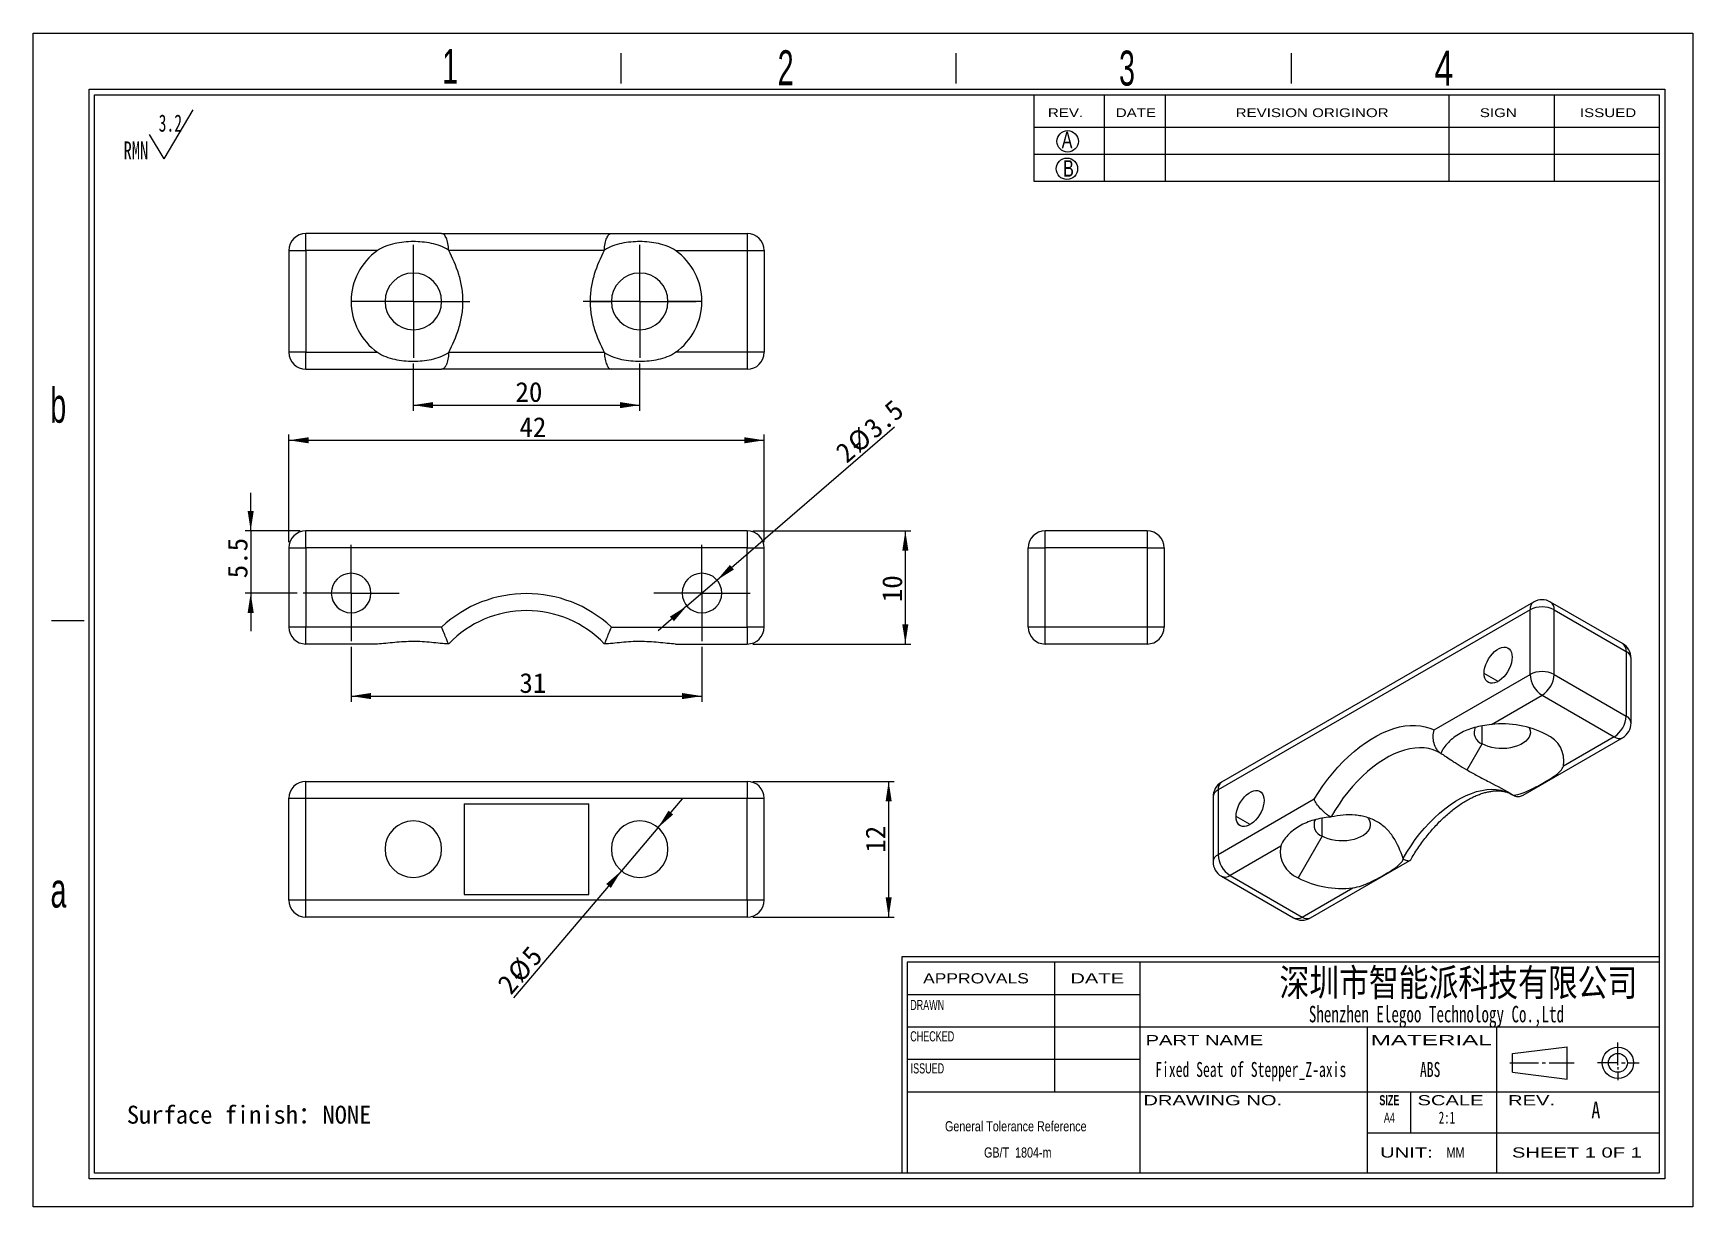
# Model space of a CAD drawing. Header units: millimetres. Extents: x 2 to 295, y 1 to 209.
import ezdxf

# ---------------------------------------------------------------- set-up
doc = ezdxf.new("R2010")
doc.units = ezdxf.units.MM
doc.linetypes.add('CENTER', pattern=[10.16, 6.35, -1.27, 1.27, -1.27])
doc.layers.add('DIM', color=5, linetype='Continuous')
doc.layers.add('SLD-0', color=179, linetype='Continuous')
doc.layers.add('中心线', color=1, linetype='CENTER', lineweight=15)
doc.styles.add('SLDTEXTSTYLE0', font='SIMSUN.TTC', dxfattribs={"width": 0.67})
doc.styles.add('SLDTEXTSTYLE1', font='SIMSUN.TTC', dxfattribs={"width": 0.67})
doc.styles.add('SLDTEXTSTYLE10', font='ARIAL.TTF', dxfattribs={"width": 1.7064})
doc.styles.add('SLDTEXTSTYLE11', font='SIMSUN.TTC', dxfattribs={"width": 0.8, "bigfont": 'bigfont'})
doc.styles.add('SLDTEXTSTYLE12', font='SIMSUN.TTC', dxfattribs={"width": 0.8})
doc.styles.add('SLDTEXTSTYLE13', font='SIMKAI.TTF', dxfattribs={"width": 0.67})
doc.styles.add('SLDTEXTSTYLE14', font='SIMSUN.TTC')
doc.styles.add('SLDTEXTSTYLE2', font='SIMSUN.TTC', dxfattribs={"bigfont": 'bigfont'})
doc.styles.add('SLDTEXTSTYLE3', font='ARIAL.TTF', dxfattribs={"width": 0.63516})
doc.styles.add('SLDTEXTSTYLE4', font='GOTHIC.TTF', dxfattribs={"width": 0.7304})
doc.styles.add('SLDTEXTSTYLE5', font='GOTHIC.TTF', dxfattribs={"width": 0.61171})
doc.styles.add('SLDTEXTSTYLE6', font='ARIALBD.TTF', dxfattribs={"width": 0.63516})
doc.styles.add('SLDTEXTSTYLE7', font='ARIAL.TTF', dxfattribs={"width": 1.422})
doc.styles.add('SLDTEXTSTYLE8', font='ARIAL.TTF', dxfattribs={"width": 0.7584})
doc.styles.add('SLDTEXTSTYLE9', font='ARIAL.TTF', dxfattribs={"width": 1.2324})
doc.dimstyles.new('SLDDIMSTYLE0', dxfattribs={"dimtxt": 3.5, "dimasz": 3.5, "dimexe": 0, "dimexo": 0.0625, "dimgap": 0.875, "dimtad": 2, "dimlfac": 0.5, "dimrnd": 1e-09, "dimzin": 12, "dimdsep": 46, "dimtxsty": 'SLDTEXTSTYLE0', "dimsah": 1, "dimcen": 0.09, "dimadec": 0, "dimazin": 3, "dimtfac": 1, "dimtofl": 0, "dimtmove": 0, "dimatfit": 3, "dimfxl": 0, "dimfrac": 2, "dimtolj": 1, "dimtzin": 12, "dimarcsym": 0})
doc.dimstyles.new('SLDDIMSTYLE1', dxfattribs={"dimtxt": 3.5, "dimasz": 3.5, "dimexe": 0, "dimexo": 0.0625, "dimgap": 0.875, "dimtad": 2, "dimlfac": 0.5, "dimrnd": 1e-09, "dimzin": 12, "dimdsep": 46, "dimtxsty": 'SLDTEXTSTYLE0', "dimsah": 1, "dimcen": 0.09, "dimadec": 0, "dimazin": 3, "dimtfac": 1, "dimtmove": 0, "dimatfit": 0, "dimfxl": 0, "dimfrac": 2, "dimtolj": 1, "dimtzin": 12, "dimarcsym": 0})

# ---------------------------------------------------------------- blocks, each defined once
blk = doc.blocks.new('SW_NOTE_0')
at = {"layer": 'SLD-0', "color": 0}
for q in [(12.27, 9.26), (4.6, 4.92)]:
    blk.add_line((7.16, 0.59), q, dxfattribs=at)
at = {"layer": 'SLD-0', "color": 0, "attachment_point": 1, "style": 'SLDTEXTSTYLE0'}
for s, insert, char_height in [('3.2', (6.19, 8.45), 3.032), ('RMN', (0, 3.69), 3.175)]:
    blk.add_mtext(s, dxfattribs=dict(at, insert=insert, char_height=char_height))
blk = doc.blocks.new('SW_NOTE_1')
at = {"layer": 'SLD-0', "color": 0, "char_height": 1.7927, "attachment_point": 2, "style": 'SLDTEXTSTYLE8'}
for s, insert in [('General Tolerance Reference ', (13.02, 2.31)), (' GB/T  1804-m', (13.11, -2.32))]:
    blk.add_mtext(s, dxfattribs=dict(at, insert=insert))
blk = doc.blocks.new('_D')
at = {"layer": 'DIM'}
for p, q in [((46.99, 118.74), (46.99, 137.74)), ((46.99, 136.74), (130.99, 136.74)), ((130.99, 118.74), (130.99, 137.74))]:
    blk.add_line(p, q, dxfattribs=at)
for points in [[(46.99, 136.74), (50.49, 136.2), (50.49, 137.28)], [(130.99, 136.74), (127.49, 137.28), (127.49, 136.2)]]:
    blk.add_solid(points, dxfattribs=at)
at = {"layer": 'DIM', "insert": (87.74, 140.82), "char_height": 3.5, "attachment_point": 1, "style": 'SLDTEXTSTYLE14'}
blk.add_mtext('42', dxfattribs=at)
blk = doc.blocks.new('_D_1')
at = {"layer": 'DIM'}
for p, q in [((128.99, 120.74), (156.94, 120.74)), ((155.94, 120.74), (155.94, 100.74)), ((128.99, 100.74), (156.94, 100.74))]:
    blk.add_line(p, q, dxfattribs=at)
for points in [[(155.94, 120.74), (155.4, 117.24), (156.48, 117.24)], [(155.94, 100.74), (156.48, 104.24), (155.4, 104.24)]]:
    blk.add_solid(points, dxfattribs=at)
at = {"layer": 'DIM', "insert": (151.86, 108.13), "char_height": 3.5, "attachment_point": 1, "rotation": 90, "style": 'SLDTEXTSTYLE14'}
blk.add_mtext('10', dxfattribs=at)
blk = doc.blocks.new('_D_2')
at = {"layer": 'DIM'}
for p, q in [((57.99, 100.24), (57.99, 90.54)), ((119.99, 100.24), (119.99, 90.54)), ((57.99, 91.54), (119.99, 91.54))]:
    blk.add_line(p, q, dxfattribs=at)
for points in [[(57.99, 91.54), (61.49, 91), (61.49, 92.08)], [(119.99, 91.54), (116.49, 92.08), (116.49, 91)]]:
    blk.add_solid(points, dxfattribs=at)
at = {"layer": 'DIM', "insert": (87.74, 95.61), "char_height": 3.5, "attachment_point": 1, "style": 'SLDTEXTSTYLE14'}
blk.add_mtext('31', dxfattribs=at)
blk = doc.blocks.new('_D_3')
at = {"layer": 'DIM'}
for p, q in [((40.25, 120.74), (40.25, 127.47)), ((48.99, 120.74), (39.25, 120.74)), ((40.25, 120.74), (40.25, 109.74)), ((48.49, 109.74), (39.25, 109.74)), ((40.25, 109.74), (40.25, 103.01))]:
    blk.add_line(p, q, dxfattribs=at)
for points in [[(40.25, 120.74), (40.79, 124.24), (39.71, 124.24)], [(40.25, 109.74), (39.71, 106.24), (40.79, 106.24)]]:
    blk.add_solid(points, dxfattribs=at)
at = {"layer": 'DIM', "insert": (36.18, 112.35), "char_height": 3.5, "attachment_point": 1, "rotation": 90, "style": 'SLDTEXTSTYLE14'}
blk.add_mtext('5.5', dxfattribs=at)
blk = doc.blocks.new('_D_4')
at = {"layer": 'DIM'}
for p, q in [((122.65, 112.03), (154.03, 139.09)), ((117.34, 107.46), (122.65, 112.03)), ((117.34, 107.46), (112.25, 103.06))]:
    blk.add_line(p, q, dxfattribs=at)
for points in [[(122.65, 112.03), (125.65, 113.91), (124.94, 114.72)], [(117.34, 107.46), (114.34, 105.58), (115.04, 104.76)]]:
    blk.add_solid(points, dxfattribs=at)
at = {"layer": 'DIM', "char_height": 3.5, "attachment_point": 1, "rotation": 40.7685, "style": 'SLDTEXTSTYLE14'}
for s, insert in [('3.5', (148.27, 139.5)), ('%%c', (145.34, 136.98)), ('2-', (143.28, 135.2))]:
    blk.add_mtext(s, dxfattribs=dict(at, insert=insert))
blk = doc.blocks.new('SW_CENTERMARKSYMBOL_0')
at = {"layer": '中心线', "color": 0}
for p, q in [((0, 5), (0, 8.5)), ((0, 0), (0, 5)), ((-5, 0), (-8.5, 0)), ((0, 0), (-5, 0)), ((0, 0), (0, -5)), ((0, 0), (5, 0)), ((5, 0), (8.5, 0)), ((0, -5), (0, -8.5))]:
    blk.add_line(p, q, dxfattribs=at)
blk = doc.blocks.new('SW_CENTERMARKSYMBOL_1')
at = {"layer": '中心线', "color": 0}
for p, q in [((0, 5), (0, 8.5)), ((0, 0), (0, 5)), ((-5, 0), (-8.5, 0)), ((0, 0), (-5, 0)), ((0, 0), (0, -5)), ((0, 0), (5, 0)), ((5, 0), (8.5, 0)), ((0, -5), (0, -8.5))]:
    blk.add_line(p, q, dxfattribs=at)
blk = doc.blocks.new('_D_5')
at = {"layer": 'DIM'}
for p, q in [((128.99, 76.47), (153.99, 76.47)), ((152.99, 76.47), (152.99, 52.47)), ((128.99, 52.47), (153.99, 52.47))]:
    blk.add_line(p, q, dxfattribs=at)
for points in [[(152.99, 76.47), (152.46, 72.97), (153.53, 72.97)], [(152.99, 52.47), (153.53, 55.97), (152.46, 55.97)]]:
    blk.add_solid(points, dxfattribs=at)
at = {"layer": 'DIM', "insert": (148.92, 63.86), "char_height": 3.5, "attachment_point": 1, "rotation": 90, "style": 'SLDTEXTSTYLE14'}
blk.add_mtext('12', dxfattribs=at)
blk = doc.blocks.new('_D_6')
at = {"layer": 'DIM'}
for p, q in [((112.23, 68.28), (116.59, 73.41)), ((112.23, 68.28), (105.76, 60.66)), ((105.76, 60.66), (86.68, 38.21))]:
    blk.add_line(p, q, dxfattribs=at)
for points in [[(112.23, 68.28), (114.91, 70.6), (114.09, 71.3)], [(105.76, 60.66), (103.08, 58.34), (103.9, 57.65)]]:
    blk.add_solid(points, dxfattribs=at)
at = {"layer": 'DIM', "char_height": 3.5, "attachment_point": 1, "rotation": 49.6434, "style": 'SLDTEXTSTYLE14'}
for s, insert in [('5', (87.85, 45.87)), ('%%c', (85.34, 42.93)), ('2-', (83.58, 40.85))]:
    blk.add_mtext(s, dxfattribs=dict(at, insert=insert))
blk = doc.blocks.new('_D_7')
at = {"layer": 'DIM'}
for p, q in [((68.99, 150.28), (68.99, 141.95)), ((108.99, 150.28), (108.99, 141.95)), ((68.99, 142.95), (108.99, 142.95))]:
    blk.add_line(p, q, dxfattribs=at)
for points in [[(68.99, 142.95), (72.49, 142.41), (72.49, 143.49)], [(108.99, 142.95), (105.49, 143.49), (105.49, 142.41)]]:
    blk.add_solid(points, dxfattribs=at)
at = {"layer": 'DIM', "insert": (87.04, 147.03), "char_height": 3.5, "attachment_point": 1, "style": 'SLDTEXTSTYLE14'}
blk.add_mtext('20', dxfattribs=at)
blk = doc.blocks.new('SW_CENTERMARKSYMBOL_2')
at = {"layer": '中心线', "color": 0}
for p, q in [((0, 5), (0, 10)), ((0, 0), (0, 5)), ((-5, 0), (-10, 0)), ((0, 0), (-5, 0)), ((0, 0), (0, -5)), ((0, 0), (5, 0)), ((5, 0), (10, 0)), ((0, -5), (0, -10))]:
    blk.add_line(p, q, dxfattribs=at)
blk = doc.blocks.new('SW_CENTERMARKSYMBOL_3')
at = {"layer": '中心线', "color": 0}
for p, q in [((0, 5), (0, 10)), ((0, 0), (0, 5)), ((-5, 0), (-10, 0)), ((0, 0), (-5, 0)), ((0, 0), (0, -5)), ((0, 0), (5, 0)), ((5, 0), (10, 0)), ((0, -5), (0, -10))]:
    blk.add_line(p, q, dxfattribs=at)

msp = doc.modelspace()

# ---------------------------------------------------------------- linework, layer by layer
at = {"color": 7, "linetype": 'Continuous', "lineweight": 15}
for p, q in [((73.996, 173.285), (49.995, 173.285)), ((49.995, 170.285), (49.995, 173.285)), ((73.996, 173.285), (103.994, 173.285)), ((103.994, 173.285), (127.995, 173.285)), ((127.995, 173.285), (127.995, 170.285)), ((46.995, 170.285), (46.995, 152.285)), ((46.995, 170.285), (49.995, 170.285)), ((49.995, 170.285), (49.995, 152.285)), ((62.67, 170.285), (49.995, 170.285)), ((102.729, 170.285), (75.26, 170.285)), ((115.319, 170.285), (127.995, 170.285)), ((127.995, 170.285), (127.995, 152.285)), ((127.995, 170.285), (130.995, 170.285)), ((130.995, 170.285), (130.995, 152.285)), ((63.995, 161.285), (57.995, 161.285)), ((73.995, 161.285), (77.764, 161.286)), ((100.226, 161.284), (103.995, 161.285)), ((119.995, 161.285), (113.995, 161.285)), ((49.995, 152.285), (46.995, 152.285)), ((49.995, 149.285), (49.995, 152.285)), ((49.995, 152.285), (62.67, 152.285)), ((75.26, 152.285), (102.729, 152.285)), ((127.995, 152.285), (115.319, 152.285)), ((127.995, 152.285), (127.995, 149.285)), ((130.995, 152.285), (127.995, 152.285)), ((49.995, 149.285), (73.996, 149.285)), ((103.994, 149.285), (73.996, 149.285)), ((127.995, 149.285), (103.994, 149.285)), ((49.995, 117.742), (49.995, 120.742)), ((127.995, 120.742), (49.995, 120.742)), ((127.995, 120.742), (127.995, 117.742)), ((180.664, 117.742), (180.664, 120.742)), ((198.664, 120.742), (180.664, 120.742)), ((198.664, 120.742), (198.664, 117.742)), ((46.995, 117.742), (46.995, 103.742)), ((46.995, 117.742), (49.995, 117.742)), ((49.995, 117.742), (49.995, 103.742)), ((127.995, 117.742), (49.995, 117.742)), ((127.995, 103.742), (127.995, 117.742)), ((127.995, 117.742), (130.995, 117.742)), ((130.995, 103.742), (130.995, 117.742)), ((177.664, 103.742), (177.664, 117.742)), ((177.664, 117.742), (180.664, 117.742)), ((180.664, 103.742), (180.664, 117.742)), ((198.664, 117.742), (180.664, 117.742)), ((198.664, 117.742), (198.664, 103.742)), ((198.664, 117.742), (201.664, 117.742)), ((201.664, 117.742), (201.664, 103.742)), ((266.353, 106.786), (211.199, 74.946)), ((266.974, 108.16), (211.82, 76.32)), ((266.353, 95.355), (266.353, 106.786)), ((282.702, 100.812), (269.974, 108.16)), ((270.596, 95.355), (270.596, 106.786)), ((270.596, 106.786), (283.323, 99.438)), ((49.995, 103.742), (46.995, 103.742)), ((73.996, 103.742), (49.995, 103.742)), ((49.995, 100.742), (49.995, 103.742)), ((103.994, 103.742), (127.995, 103.742)), ((130.995, 103.742), (127.995, 103.742)), ((127.995, 103.742), (127.995, 100.742)), ((180.664, 103.742), (177.664, 103.742)), ((180.664, 100.742), (180.664, 103.742)), ((198.664, 103.742), (180.664, 103.742)), ((198.664, 103.742), (198.664, 100.742)), ((201.664, 103.742), (198.664, 103.742)), ((62.67, 100.742), (49.995, 100.742)), ((115.319, 100.742), (127.995, 100.742)), ((198.664, 100.742), (180.664, 100.742)), ((283.323, 99.438), (283.323, 88.007)), ((284.202, 86.782), (284.202, 98.214)), ((249.382, 85.557), (266.353, 95.355)), ((270.596, 95.355), (283.323, 88.007)), ((259.511, 86.506), (268.474, 91.68)), ((268.474, 91.68), (281.202, 84.333)), ((255.203, 78.492), (257.868, 83.109)), ((265.124, 74.036), (282.702, 84.184)), ((281.202, 84.333), (272.239, 79.159)), ((250.406, 81.518), (250.556, 81.425)), ((49.995, 76.473), (127.995, 76.473)), ((49.995, 73.473), (49.995, 76.473)), ((127.995, 76.473), (127.995, 73.473)), ((46.995, 73.473), (49.995, 73.473)), ((46.995, 55.473), (46.995, 73.473)), ((49.995, 73.473), (127.995, 73.473)), ((49.995, 55.473), (49.995, 73.473)), ((127.995, 73.473), (130.995, 73.473)), ((127.995, 55.473), (127.995, 73.473)), ((130.995, 55.473), (130.995, 73.473)), ((210.32, 73.722), (210.32, 62.29)), ((211.199, 74.946), (211.199, 63.515)), ((77.995, 72.473), (99.995, 72.473)), ((77.995, 72.473), (77.995, 56.473)), ((99.995, 56.473), (99.995, 72.473)), ((228.17, 73.312), (211.199, 63.515)), ((222.283, 65.015), (213.32, 59.84)), ((229.583, 66.781), (225.341, 59.432)), ((227.548, 52.344), (245.126, 62.492)), ((211.82, 59.692), (224.548, 52.344)), ((213.32, 59.84), (226.048, 52.493)), ((77.995, 56.473), (99.995, 56.473)), ((226.048, 52.493), (235.011, 57.667)), ((49.995, 55.473), (46.995, 55.473)), ((127.995, 55.473), (49.995, 55.473)), ((49.995, 52.473), (49.995, 55.473)), ((130.995, 55.473), (127.995, 55.473)), ((127.995, 55.473), (127.995, 52.473)), ((127.995, 52.473), (49.995, 52.473))]:
    msp.add_line(p, q, dxfattribs=at)
at = {"color": 8, "linetype": 'Continuous', "lineweight": 15}
for p, q in [((260.696, 94.131), (258.221, 95.559)), ((257.868, 83.109), (257.868, 86.28)), ((216.856, 68.822), (214.381, 70.251)), ((229.583, 66.781), (229.583, 69.95))]:
    msp.add_line(p, q, dxfattribs=at)
at = {"color": 7, "linetype": 'Continuous', "lineweight": 15, "flags": 128}
for points in [[(258.221, 95.559), (258.255, 96.049), (258.355, 96.565), (258.519, 97.092), (258.743, 97.616), (259.02, 98.123), (259.342, 98.599), (259.702, 99.031), (260.088, 99.408), (260.492, 99.718), (260.9, 99.954), (261.304, 100.109), (261.69, 100.179), (262.05, 100.162), (262.372, 100.058), (262.649, 99.871), (262.873, 99.605), (263.037, 99.267), (263.137, 98.868), (263.171, 98.417)], [(263.171, 98.417), (263.137, 97.927), (263.037, 97.412), (262.873, 96.885), (262.649, 96.36), (262.372, 95.853), (262.05, 95.377), (261.69, 94.945), (261.304, 94.568), (260.9, 94.258), (260.492, 94.022), (260.088, 93.867), (259.702, 93.797), (259.342, 93.814), (259.02, 93.918), (258.743, 94.105), (258.519, 94.371), (258.355, 94.709), (258.255, 95.109), (258.221, 95.559)], [(228.17, 73.312), (228.934, 74.524), (229.741, 75.7), (230.585, 76.837), (231.465, 77.929), (232.375, 78.971), (233.313, 79.96), (234.274, 80.89), (235.255, 81.758), (236.25, 82.56), (237.256, 83.293), (238.268, 83.954), (239.283, 84.54), (240.295, 85.048), (241.301, 85.476), (242.297, 85.823), (243.277, 86.087), (244.238, 86.266), (245.176, 86.361), (246.087, 86.37), (246.966, 86.294), (247.811, 86.132), (248.617, 85.886), (249.382, 85.557)], [(266.199, 85.965), (266.261, 85.833), (266.377, 85.445), (266.4, 85.051), (266.33, 84.659), (266.169, 84.277), (265.919, 83.91), (265.584, 83.567), (265.172, 83.253), (264.689, 82.974), (264.145, 82.736), (263.551, 82.543), (262.916, 82.399), (262.253, 82.305), (261.574, 82.265), (260.892, 82.279), (260.219, 82.346), (259.569, 82.465), (258.953, 82.634), (258.382, 82.85), (257.868, 83.109)], [(214.381, 70.251), (214.414, 70.741), (214.515, 71.256), (214.679, 71.783), (214.902, 72.307), (215.179, 72.815), (215.502, 73.291), (215.861, 73.723), (216.248, 74.099), (216.651, 74.41), (217.06, 74.646), (217.463, 74.801), (217.85, 74.871), (218.209, 74.854), (218.532, 74.75), (218.808, 74.562), (219.032, 74.296), (219.196, 73.959), (219.297, 73.559), (219.33, 73.108)], [(219.33, 73.108), (219.297, 72.618), (219.196, 72.103), (219.032, 71.576), (218.808, 71.052), (218.532, 70.545), (218.209, 70.068), (217.85, 69.636), (217.463, 69.26), (217.06, 68.949), (216.651, 68.713), (216.248, 68.558), (215.861, 68.488), (215.502, 68.506), (215.179, 68.609), (214.902, 68.797), (214.679, 69.063), (214.515, 69.4), (214.414, 69.8), (214.381, 70.251)], [(237.617, 70.082), (237.77, 69.881), (237.977, 69.505), (238.093, 69.117), (238.116, 68.723), (238.046, 68.331), (237.885, 67.949), (237.634, 67.582), (237.3, 67.239), (236.887, 66.925), (236.405, 66.646), (235.861, 66.408), (235.266, 66.215), (234.631, 66.071), (233.968, 65.977), (233.29, 65.937), (232.608, 65.95), (231.935, 66.017), (231.285, 66.137), (230.668, 66.306), (230.098, 66.522), (229.583, 66.781)]]:
    msp.add_lwpolyline(points, dxfattribs=at)
at = {"color": 8, "linetype": 'Continuous', "lineweight": 15, "flags": 128}
for points in [[(250.41, 81.515), (249.933, 81.766), (249.213, 82.054), (248.452, 82.259), (247.653, 82.378), (246.821, 82.413), (245.96, 82.362), (245.074, 82.225), (244.168, 82.004), (243.245, 81.699), (242.31, 81.312), (241.369, 80.845), (240.425, 80.301), (239.484, 79.681), (238.549, 78.989), (237.627, 78.228), (236.72, 77.402), (235.834, 76.516), (234.973, 75.573), (234.141, 74.578), (233.342, 73.536), (232.581, 72.452), (231.861, 71.332), (231.185, 70.182)], [(243.913, 62.834), (244.589, 63.985), (245.309, 65.105), (246.07, 66.188), (246.869, 67.23), (247.701, 68.225), (248.562, 69.168), (249.448, 70.054), (250.354, 70.88), (251.277, 71.641), (252.212, 72.333), (253.153, 72.953), (254.097, 73.498), (255.038, 73.965), (255.973, 74.351), (256.895, 74.656), (257.802, 74.877), (258.688, 75.014), (259.549, 75.065), (260.381, 75.031), (261.18, 74.911), (261.941, 74.706), (262.661, 74.418), (263.124, 74.175)]]:
    msp.add_lwpolyline(points, dxfattribs=at)
at = {"color": 7, "linetype": 'Continuous', "lineweight": 15}
for centre, radius, start, end in [((49.995, 170.285), 3, 90, 180), ((127.995, 170.285), 3, 0, 90), ((68.995, 161.285), 11, 125.0968, 180), ((108.995, 161.285), 11, 360, 54.9032), ((68.995, 161.285), 5, 0, 180), ((108.995, 161.285), 5, 0, 180), ((68.995, 161.285), 11, 180, 234.9032), ((68.995, 161.285), 5, 180, 0), ((108.995, 161.285), 5, 180, 0), ((108.995, 161.285), 11, 305.0968, 360), ((49.995, 152.285), 3, 180, 270), ((127.995, 152.285), 3, 270, 0), ((49.995, 117.742), 3, 90, 180), ((127.995, 117.742), 3, 0, 90), ((180.664, 117.742), 3, 90, 180), ((198.664, 117.742), 3, 0, 90), ((57.995, 109.742), 3.5, 0, 180), ((119.995, 109.742), 3.5, 0, 180), ((57.995, 109.742), 3.5, 180, 0), ((88.995, 87.648), 22, 47.0178, 132.9822), ((119.995, 109.742), 3.5, 180, 0), ((268.474, 105.562), 3, 60.00269, 119.99731), ((88.995, 87.648), 19, 43.707, 136.293), ((268.474, 102.715), 4.591, 62.48054, 117.51946), ((49.995, 103.742), 3, 180, 270), ((127.995, 103.742), 3, 270, 0), ((180.664, 103.742), 3, 180, 270), ((198.664, 103.742), 3, 270, 0), ((281.202, 98.214), 3, 0, 60.00269), ((268.474, 91.283), 4.591, 62.48054, 117.51946), ((270.939, 95.553), 4.59, 182.4763, 237.5237), ((266.009, 95.553), 4.59, 302.4764, 357.5236), ((278.737, 88.205), 4.59, 302.4763, 357.5237), ((258.617, 85.142), 2.167, 156.10725, 249.75974), ((261.504, 70.056), 16.57, 62.4003, 96.90835), ((281.202, 86.782), 3, 299.99731, 0), ((267.288, 80.075), 5.035, 349.51029, 67.91597), ((49.995, 73.473), 3, 90, 180), ((127.995, 73.473), 3, 0, 90), ((213.32, 73.722), 3, 119.99731, 180), ((68.995, 64.473), 5, 0, 180), ((108.995, 64.473), 5, 0, 180), ((230.334, 68.815), 2.168, 156.28551, 249.75179), ((227.234, 64.098), 5.035, 169.51029, 247.91597), ((68.995, 64.473), 5, 180, 0), ((108.995, 64.473), 5, 180, 0), ((213.32, 62.29), 3, 180, 240.00269), ((215.785, 63.713), 4.59, 182.4764, 237.5236), ((233.018, 74.117), 16.57, 242.4003, 276.90835), ((49.995, 55.473), 3, 180, 270), ((127.995, 55.473), 3, 270, 0), ((226.048, 54.942), 3, 240.00269, 299.99731)]:
    msp.add_arc(centre, radius, start, end, dxfattribs=at)
at = {"color": 8, "linetype": 'Continuous', "lineweight": 15}
for centre, radius, start, end in [((267.853, 106.935), 1.507, 125.64976, 185.66242), ((269.136, 106.953), 1.469, 353.46674, 55.22108), ((281.824, 99.587), 1.507, 354.33758, 54.35024), ((282.739, 98.091), 1.468, 4.78227, 66.53787), ((282.703, 86.634), 1.507, 5.65338, 65.66676), ((282.076, 85.513), 1.469, 233.47043, 295.21911), ((212.658, 75.113), 1.469, 124.77892, 186.53326), ((211.819, 73.573), 1.507, 114.33324, 174.34662), ((211.783, 62.168), 1.468, 113.46213, 175.21773), ((212.441, 61.065), 1.507, 245.65152, 305.65894), ((225.174, 53.673), 1.469, 244.78089, 306.52957), ((226.926, 53.717), 1.507, 234.34106, 294.34848)]:
    msp.add_arc(centre, radius, start, end, dxfattribs=at)
at = {"color": 7, "linetype": 'Continuous', "lineweight": 15}
for points, knots in [([(75.227, 170.348), (75.225, 170.552), (75.215, 170.751), (75.177, 171.141), (75.149, 171.333), (75.046, 171.876), (74.947, 172.201), (74.714, 172.729), (74.578, 172.937), (74.294, 173.213), (74.143, 173.285), (73.996, 173.285)], [0, 0, 0, 0, 0.125, 0.125, 0.25, 0.25, 0.5, 0.5, 0.75, 0.75, 1, 1, 1, 1]), ([(102.762, 170.348), (102.764, 170.552), (102.775, 170.751), (102.812, 171.141), (102.84, 171.333), (102.943, 171.876), (103.043, 172.201), (103.275, 172.729), (103.411, 172.937), (103.695, 173.213), (103.847, 173.285), (103.994, 173.285)], [0, 0, 0, 0, 0.125, 0.125, 0.25, 0.25, 0.5, 0.5, 0.75, 0.75, 1, 1, 1, 1]), ([(75.227, 170.348), (74.766, 170.657), (74.272, 170.889), (73.248, 171.271), (72.717, 171.417), (71.122, 171.753), (70.036, 171.85), (67.836, 171.843), (66.755, 171.739), (65.165, 171.389), (64.636, 171.238), (63.616, 170.843), (63.125, 170.605), (62.67, 170.285)], [0, 0, 0, 0, 0.125, 0.125, 0.25, 0.25, 0.5, 0.5, 0.75, 0.75, 0.875, 0.875, 1, 1, 1, 1]), ([(77.764, 161.286), (77.764, 162.109), (77.697, 162.917), (77.507, 164.111), (77.429, 164.506), (77.245, 165.289), (77.139, 165.679), (76.559, 167.577), (75.929, 168.966), (75.26, 170.285)], [0, 0, 0, 0, 0.25, 0.25, 0.375, 0.375, 0.5, 0.5, 1, 1, 1, 1]), ([(102.729, 170.285), (102.06, 168.966), (101.433, 167.58), (100.856, 165.698), (100.75, 165.314), (100.565, 164.53), (100.485, 164.128), (100.293, 162.923), (100.225, 162.109), (100.226, 161.284)], [0, 0, 0, 0, 0.5, 0.5, 0.625, 0.625, 0.75, 0.75, 1, 1, 1, 1]), ([(115.319, 170.285), (114.864, 170.604), (114.374, 170.843), (113.354, 171.238), (112.825, 171.389), (111.764, 171.622), (111.228, 171.705), (110.144, 171.817), (109.594, 171.845), (107.948, 171.85), (106.867, 171.754), (105.269, 171.416), (104.737, 171.269), (103.717, 170.889), (103.224, 170.658), (102.762, 170.348)], [0, 0, 0, 0, 0.125, 0.125, 0.25, 0.25, 0.375, 0.375, 0.5, 0.5, 0.75, 0.75, 0.875, 0.875, 1, 1, 1, 1]), ([(75.26, 152.285), (75.929, 153.604), (76.556, 154.99), (77.134, 156.872), (77.239, 157.256), (77.424, 158.04), (77.504, 158.441), (77.697, 159.647), (77.764, 160.461), (77.764, 161.286)], [0, 0, 0, 0, 0.5, 0.5, 0.625, 0.625, 0.75, 0.75, 1, 1, 1, 1]), ([(100.226, 161.284), (100.226, 160.461), (100.293, 159.653), (100.482, 158.459), (100.56, 158.064), (100.744, 157.281), (100.85, 156.891), (101.43, 154.993), (102.06, 153.604), (102.729, 152.285)], [0, 0, 0, 0, 0.25, 0.25, 0.375, 0.375, 0.5, 0.5, 1, 1, 1, 1]), ([(62.67, 152.285), (63.125, 151.965), (63.615, 151.727), (64.635, 151.332), (65.164, 151.181), (66.225, 150.947), (66.761, 150.864), (67.845, 150.753), (68.395, 150.725), (70.041, 150.72), (71.123, 150.816), (72.72, 151.153), (73.252, 151.3), (74.272, 151.681), (74.765, 151.912), (75.227, 152.222)], [0, 0, 0, 0, 0.125, 0.125, 0.25, 0.25, 0.375, 0.375, 0.5, 0.5, 0.75, 0.75, 0.875, 0.875, 1, 1, 1, 1]), ([(75.227, 152.222), (75.225, 152.018), (75.215, 151.819), (75.177, 151.429), (75.149, 151.237), (75.046, 150.694), (74.947, 150.369), (74.714, 149.841), (74.578, 149.633), (74.294, 149.357), (74.143, 149.285), (73.996, 149.285)], [0, 0, 0, 0, 0.125, 0.125, 0.25, 0.25, 0.5, 0.5, 0.75, 0.75, 1, 1, 1, 1]), ([(102.762, 152.222), (103.223, 151.912), (103.717, 151.681), (104.741, 151.299), (105.272, 151.153), (106.867, 150.816), (107.953, 150.72), (110.153, 150.727), (111.234, 150.831), (112.824, 151.181), (113.353, 151.332), (114.374, 151.726), (114.864, 151.965), (115.319, 152.285)], [0, 0, 0, 0, 0.125, 0.125, 0.25, 0.25, 0.5, 0.5, 0.75, 0.75, 0.875, 0.875, 1, 1, 1, 1]), ([(102.762, 152.222), (102.764, 152.018), (102.775, 151.819), (102.812, 151.429), (102.84, 151.237), (102.943, 150.694), (103.043, 150.369), (103.275, 149.841), (103.411, 149.633), (103.695, 149.357), (103.847, 149.285), (103.994, 149.285)], [0, 0, 0, 0, 0.125, 0.125, 0.25, 0.25, 0.5, 0.5, 0.75, 0.75, 1, 1, 1, 1]), ([(75.227, 100.743), (75.225, 100.747), (75.215, 100.772), (75.177, 100.86), (75.149, 100.925), (75.046, 101.168), (74.947, 101.402), (74.714, 101.961), (74.578, 102.29), (74.294, 102.989), (74.143, 103.369), (73.996, 103.742)], [0, 0, 0, 0, 0.125, 0.125, 0.25, 0.25, 0.5, 0.5, 0.75, 0.75, 1, 1, 1, 1]), ([(102.762, 100.743), (102.764, 100.747), (102.775, 100.772), (102.812, 100.86), (102.84, 100.925), (102.943, 101.168), (103.043, 101.402), (103.275, 101.961), (103.411, 102.29), (103.695, 102.989), (103.847, 103.369), (103.994, 103.742)], [0, 0, 0, 0, 0.125, 0.125, 0.25, 0.25, 0.5, 0.5, 0.75, 0.75, 1, 1, 1, 1]), ([(75.227, 100.743), (74.766, 100.75), (74.272, 100.797), (73.248, 100.902), (72.717, 100.961), (71.122, 101.115), (70.036, 101.183), (67.836, 101.178), (66.755, 101.106), (65.165, 100.95), (64.636, 100.89), (63.616, 100.788), (63.125, 100.742), (62.67, 100.742)], [0, 0, 0, 0, 0.125, 0.125, 0.25, 0.25, 0.5, 0.5, 0.75, 0.75, 0.875, 0.875, 1, 1, 1, 1]), ([(115.319, 100.742), (114.864, 100.742), (114.374, 100.788), (113.354, 100.89), (112.825, 100.95), (111.764, 101.054), (111.228, 101.099), (110.144, 101.162), (109.594, 101.18), (107.948, 101.183), (106.867, 101.115), (105.269, 100.961), (104.737, 100.902), (103.717, 100.797), (103.224, 100.75), (102.762, 100.743)], [0, 0, 0, 0, 0.125, 0.125, 0.25, 0.25, 0.375, 0.375, 0.5, 0.5, 0.75, 0.75, 0.875, 0.875, 1, 1, 1, 1]), ([(250.587, 81.407), (250.445, 81.494), (250.312, 81.6), (250.063, 81.846), (249.946, 81.989), (249.635, 82.452), (249.475, 82.816), (249.267, 83.583), (249.216, 83.991), (249.221, 84.791), (249.278, 85.193), (249.382, 85.557)], [0, 0, 0, 0, 0.125, 0.125, 0.25, 0.25, 0.5, 0.5, 0.75, 0.75, 1, 1, 1, 1]), ([(259.511, 86.506), (258.964, 86.451), (258.448, 86.385), (257.448, 86.214), (256.967, 86.108), (256.052, 85.855), (255.614, 85.707), (254.769, 85.362), (254.36, 85.163), (253.193, 84.496), (252.496, 83.959), (251.605, 83.044), (251.333, 82.719), (250.88, 82.061), (250.695, 81.727), (250.587, 81.407)], [0, 0, 0, 0, 0.125, 0.125, 0.25, 0.25, 0.375, 0.375, 0.5, 0.5, 0.75, 0.75, 0.875, 0.875, 1, 1, 1, 1]), ([(250.609, 81.395), (251.068, 81.155), (251.605, 80.779), (252.527, 80.158), (252.725, 80.026), (253.148, 79.748), (253.375, 79.601), (254.092, 79.149), (254.62, 78.829), (255.203, 78.492)], [0, 0, 0, 0, 0.5, 0.5, 0.625, 0.625, 0.75, 0.75, 1, 1, 1, 1]), ([(255.203, 78.492), (255.785, 78.156), (256.404, 77.814), (257.382, 77.288), (257.717, 77.11), (258.401, 76.749), (258.751, 76.565), (260.503, 75.642), (261.931, 74.884), (263.337, 74.047)], [0, 0, 0, 0, 0.25, 0.25, 0.375, 0.375, 0.5, 0.5, 1, 1, 1, 1]), ([(263.405, 74.007), (263.95, 74.075), (264.462, 74.221), (265.456, 74.568), (265.935, 74.774), (267.301, 75.413), (268.137, 75.872), (269.688, 76.77), (270.379, 77.194), (271.256, 77.859), (271.523, 78.088), (271.966, 78.582), (272.144, 78.842), (272.239, 79.159)], [0, 0, 0, 0, 0.125, 0.125, 0.25, 0.25, 0.5, 0.5, 0.75, 0.75, 0.875, 0.875, 1, 1, 1, 1]), ([(245.246, 62.61), (245.44, 62.939), (245.845, 63.626), (246.507, 64.64), (247.215, 65.653), (247.953, 66.628), (248.717, 67.564), (249.502, 68.455), (250.305, 69.298), (251.121, 70.089), (251.947, 70.825), (252.778, 71.504), (253.609, 72.122), (254.435, 72.678), (255.253, 73.169), (256.058, 73.596), (256.845, 73.958), (257.61, 74.255), (258.349, 74.487), (259.058, 74.655), (259.735, 74.763), (260.379, 74.81), (260.988, 74.801), (261.565, 74.734), (262.095, 74.62), (262.412, 74.501), (262.565, 74.444)], [0, 0, 0, 0, 0.03873311, 0.08084529, 0.12293351, 0.16498383, 0.20698236, 0.24891535, 0.29076936, 0.3325316, 0.37419032, 0.41573557, 0.45716017, 0.49846114, 0.53964178, 0.58071438, 0.62170411, 0.66265418, 0.703614, 0.74466746, 0.78594673, 0.82764037, 0.87001137, 0.91341677, 0.95831842, 1, 1, 1, 1]), ([(263.405, 74.007), (263.519, 73.954), (263.75, 73.845), (264.113, 73.782), (264.476, 73.795), (264.817, 73.877), (265.025, 73.988), (265.121, 74.04)], [0, 0, 0, 0, 0.2020187, 0.4101282, 0.6120898, 0.8195251, 1, 1, 1, 1]), ([(231.117, 70.167), (230.972, 70.253), (230.824, 70.35), (230.521, 70.565), (230.366, 70.685), (229.909, 71.064), (229.609, 71.347), (229.071, 71.924), (228.828, 72.222), (228.432, 72.79), (228.274, 73.067), (228.17, 73.312)], [0, 0, 0, 0, 0.125, 0.125, 0.25, 0.25, 0.5, 0.5, 0.75, 0.75, 1, 1, 1, 1]), ([(239.319, 69.324), (238.737, 69.66), (238.118, 69.923), (237.14, 70.216), (236.805, 70.297), (236.121, 70.425), (235.771, 70.473), (234.019, 70.626), (232.591, 70.488), (231.185, 70.182)], [0, 0, 0, 0, 0.25, 0.25, 0.375, 0.375, 0.5, 0.5, 1, 1, 1, 1]), ([(231.117, 70.167), (230.572, 70.11), (230.06, 70.042), (229.066, 69.865), (228.587, 69.757), (227.221, 69.368), (226.385, 69.02), (224.834, 68.115), (224.143, 67.573), (223.266, 66.654), (222.999, 66.327), (222.556, 65.666), (222.378, 65.331), (222.283, 65.015)], [0, 0, 0, 0, 0.125, 0.125, 0.25, 0.25, 0.5, 0.5, 0.75, 0.75, 0.875, 0.875, 1, 1, 1, 1]), ([(243.913, 62.834), (243.454, 64.217), (242.917, 65.485), (241.995, 66.872), (241.797, 67.139), (241.374, 67.653), (241.147, 67.899), (240.43, 68.588), (239.902, 68.987), (239.319, 69.324)], [0, 0, 0, 0, 0.5, 0.5, 0.625, 0.625, 0.75, 0.75, 1, 1, 1, 1]), ([(235.011, 57.667), (235.558, 57.722), (236.074, 57.862), (237.074, 58.201), (237.555, 58.404), (238.47, 58.827), (238.908, 59.049), (239.753, 59.497), (240.162, 59.724), (241.329, 60.397), (242.026, 60.822), (242.917, 61.486), (243.189, 61.715), (243.642, 62.201), (243.827, 62.458), (243.935, 62.768)], [0, 0, 0, 0, 0.125, 0.125, 0.25, 0.25, 0.375, 0.375, 0.5, 0.5, 0.75, 0.75, 0.875, 0.875, 1, 1, 1, 1]), ([(243.935, 62.768), (244.042, 62.71), (244.261, 62.594), (244.547, 62.488), (244.796, 62.433), (244.999, 62.437), (245.155, 62.492), (245.214, 62.572), (245.243, 62.612)], [0, 0, 0, 0, 0.164461, 0.3338805, 0.498295, 0.6671656, 0.8378851, 1, 1, 1, 1])]:
    msp.add_open_spline(points, degree=3, knots=knots, dxfattribs=at)
for points in [[(75.26, 170.285), (75.256, 170.292), (75.249, 170.306), (75.238, 170.327), (75.231, 170.341), (75.227, 170.348)], [(102.762, 170.348), (102.758, 170.341), (102.751, 170.327), (102.74, 170.306), (102.733, 170.292), (102.729, 170.285)], [(75.227, 152.222), (75.231, 152.229), (75.238, 152.243), (75.249, 152.264), (75.256, 152.278), (75.26, 152.285)], [(102.729, 152.285), (102.733, 152.278), (102.74, 152.264), (102.751, 152.243), (102.758, 152.229), (102.762, 152.222)], [(75.26, 100.776), (75.256, 100.773), (75.249, 100.765), (75.238, 100.754), (75.231, 100.747), (75.227, 100.743)], [(102.762, 100.743), (102.758, 100.747), (102.751, 100.754), (102.74, 100.765), (102.733, 100.773), (102.729, 100.776)], [(250.587, 81.407), (250.59, 81.405), (250.595, 81.403), (250.602, 81.399), (250.607, 81.396), (250.609, 81.395)], [(263.337, 74.047), (263.344, 74.043), (263.359, 74.034), (263.382, 74.021), (263.397, 74.012), (263.405, 74.007)], [(231.185, 70.182), (231.178, 70.18), (231.163, 70.177), (231.14, 70.172), (231.125, 70.168), (231.117, 70.167)], [(243.935, 62.768), (243.932, 62.775), (243.927, 62.79), (243.92, 62.812), (243.915, 62.827), (243.913, 62.834)]]:
    msp.add_open_spline(points, degree=3, dxfattribs=at)
at = {"layer": 'SLD-0'}
for p, q in [((1.812, 208.674), (295.107, 208.674)), ((1.812, 1.294), (1.812, 208.674)), ((295.107, 208.674), (295.107, 1.294)), ((12.675, 7.219), (12.675, 197.811)), ((12.675, 197.811), (289.181, 197.811)), ((252.017, 197.811), (252.017, 182.514)), ((270.599, 197.811), (270.599, 182.514)), ((289.181, 197.811), (289.181, 7.219)), ((289.181, 7.219), (12.675, 7.219)), ((295.107, 1.294), (1.812, 1.294))]:
    msp.add_line(p, q, dxfattribs=at)
at = {"layer": 'SLD-0', "color": 6, "linetype": 'Continuous'}
for p, q in [((105.701, 199.786), (105.701, 205.169)), ((164.952, 199.786), (164.952, 205.169)), ((224.204, 199.786), (224.204, 205.169)), ((11.687, 6.231), (11.687, 198.799)), ((11.687, 198.799), (290.169, 198.799)), ((290.169, 198.799), (290.169, 6.231)), ((10.805, 104.853), (5.068, 104.853)), ((290.169, 6.231), (11.687, 6.231))]:
    msp.add_line(p, q, dxfattribs=at)
at = {"layer": 'SLD-0', "color": 179, "linetype": 'Continuous'}
for p, q in [((178.659, 197.811), (178.659, 182.514)), ((191.05, 197.811), (191.05, 182.514)), ((201.886, 197.811), (201.886, 182.514)), ((178.659, 192.074), (289.181, 192.074)), ((178.659, 187.294), (289.181, 187.294)), ((178.659, 182.514), (289.181, 182.514)), ((289.181, 45.462), (155.33, 45.462)), ((155.33, 45.462), (155.33, 7.219)), ((289.181, 44.506), (156.286, 44.506)), ((156.286, 44.506), (156.286, 7.219)), ((182.281, 44.506), (182.281, 21.56)), ((197.398, 44.506), (197.398, 7.219)), ((197.398, 38.77), (156.286, 38.77)), ((289.181, 33.033), (156.286, 33.033)), ((237.553, 33.033), (237.553, 7.219)), ((260.499, 7.219), (260.499, 33.033)), ((263.255, 28.354), (272.888, 29.538)), ((272.888, 23.846), (272.888, 29.538)), ((281.869, 26.35), (281.869, 30.316)), ((197.398, 27.297), (156.286, 27.297)), ((262.786, 26.733), (267.83, 26.733)), ((263.255, 25.106), (263.255, 28.354)), ((268.461, 26.733), (269.091, 26.733)), ((269.722, 26.733), (274.136, 26.733)), ((281.869, 26.733), (278.268, 26.733)), ((282.5, 26.733), (283.13, 26.733)), ((283.761, 26.733), (285.653, 26.733)), ((263.255, 25.106), (272.888, 23.846)), ((281.869, 25.966), (281.869, 25.583)), ((281.869, 25.2), (281.869, 23.667)), ((289.181, 21.56), (156.286, 21.56)), ((245.202, 21.56), (245.202, 14.39)), ((237.553, 14.39), (289.181, 14.39))]:
    msp.add_line(p, q, dxfattribs=at)
at = {"layer": 'SLD-0', "lineweight": 0}
for centre in [(184.622, 189.564), (184.499, 184.715)]:
    msp.add_circle(centre, 1.894, dxfattribs=at)
at = {"layer": 'SLD-0', "color": 179, "linetype": 'Continuous'}
for radius in [2.771, 1.669]:
    msp.add_circle((281.869, 26.733), radius, dxfattribs=at)

# ---------------------------------------------------------------- block references
at = {"layer": 'SLD-0'}
msp.add_blockref('SW_NOTE_0', (17.795, 185.858), dxfattribs=at)
at = {"layer": 'SLD-0', "color": 179}
msp.add_blockref('SW_NOTE_1', (162.438, 14.111), dxfattribs=at)
at = {"layer": '中心线'}
for name, p in [('SW_CENTERMARKSYMBOL_3', (68.995, 161.285)), ('SW_CENTERMARKSYMBOL_2', (108.995, 161.285)), ('SW_CENTERMARKSYMBOL_0', (57.995, 109.742)), ('SW_CENTERMARKSYMBOL_1', (119.995, 109.742))]:
    msp.add_blockref(name, p, dxfattribs=at)

# ---------------------------------------------------------------- texts
at = {"color": 7, "linetype": 'Continuous', "lineweight": 0, "attachment_point": 1}
for s, insert, char_height, style in [('Fixed Seat of Stepper_Z-axis', (200.103, 26.881), 2.64583, 'SLDTEXTSTYLE1'), ('ABS', (246.887, 26.881), 2.6458, 'SLDTEXTSTYLE1'), ('Surface finish\\M+18146NONE', (18.368, 19.158), 3.175, 'SLDTEXTSTYLE2'), ('2:1', (250.201, 18.124), 2.1167, 'SLDTEXTSTYLE0')]:
    msp.add_mtext(s, dxfattribs=dict(at, insert=insert, char_height=char_height, style=style))
at = {"layer": 'SLD-0'}
for s, insert, char_height, attachment_point, style in [('1', (74.111, 205.899), 6.172, 1, 'SLDTEXTSTYLE5'), ('2', (133.388, 205.655), 6.172, 1, 'SLDTEXTSTYLE5'), ('3', (193.707, 205.593), 6.172, 1, 'SLDTEXTSTYLE5'), ('4', (249.441, 205.587), 6.172, 1, 'SLDTEXTSTYLE4'), ('A', (183.578, 191.252), 2.903, 1, 'SLDTEXTSTYLE4'), ('B', (183.832, 186.237), 2.903, 1, 'SLDTEXTSTYLE4'), ('b', (4.835, 146.019), 6.172, 1, 'SLDTEXTSTYLE5'), ('a', (4.88, 60.351), 6.172, 1, 'SLDTEXTSTYLE5'), ('\\M+1905B圳\\M+18E73\\M+19271\\M+1945C\\M+19468\\M+189C8\\M+18B5A\\M+1974C\\M+18CC0\\M+18CF6\\M+18E69', (253.676, 43.337), 4.82808, 2, 'SLDTEXTSTYLE11'), ('A', (277.178, 19.854), 2.91, 1, 'SLDTEXTSTYLE12')]:
    msp.add_mtext(s, dxfattribs=dict(at, insert=insert, char_height=char_height, attachment_point=attachment_point, style=style))
at = {"layer": 'SLD-0', "color": 179}
for s, insert, char_height, attachment_point, style in [('REV.', (181.129, 195.4), 1.5536, 1, 'SLDTEXTSTYLE9'), ('DATE', (193.126, 195.4), 1.5536, 1, 'SLDTEXTSTYLE9'), ('REVISION ORIGINOR', (214.308, 195.4), 1.55363, 1, 'SLDTEXTSTYLE9'), ('SIGN', (257.466, 195.4), 1.5536, 1, 'SLDTEXTSTYLE9'), ('ISSUED', (275.148, 195.4), 1.5536, 1, 'SLDTEXTSTYLE9'), ('APPROVALS', (168.427, 42.563), 1.7927, 2, 'SLDTEXTSTYLE9'), ('DATE', (189.85, 42.563), 1.7927, 2, 'SLDTEXTSTYLE7'), ('DRAWN', (159.804, 37.853), 1.7927, 2, 'SLDTEXTSTYLE3'), ('Shenzhen Elegoo Technology Co.,Ltd', (249.798, 36.8), 2.91042, 2, 'SLDTEXTSTYLE13'), ('CHECKED', (160.696, 32.315), 1.7927, 2, 'SLDTEXTSTYLE3'), ('PART NAME', (208.794, 31.645), 1.7927, 2, 'SLDTEXTSTYLE7'), ('MATERIAL', (248.88, 31.645), 1.7927, 2, 'SLDTEXTSTYLE10'), ('ISSUED', (159.837, 26.654), 1.7927, 2, 'SLDTEXTSTYLE3'), ('DRAWING NO.', (210.268, 21.022), 1.79265, 2, 'SLDTEXTSTYLE7'), ('SIZE', (241.479, 21.022), 1.7927, 2, 'SLDTEXTSTYLE6'), ('SCALE', (252.289, 21.022), 1.7927, 2, 'SLDTEXTSTYLE7'), ('REV.', (266.61, 21.022), 1.7927, 2, 'SLDTEXTSTYLE7'), ('A4', (241.49, 17.953), 1.7927, 2, 'SLDTEXTSTYLE3'), ('UNIT:', (244.499, 11.791), 1.7927, 2, 'SLDTEXTSTYLE7'), ('MM', (253.161, 11.791), 1.7927, 2, 'SLDTEXTSTYLE8'), ('SHEET 1 0F 1', (274.62, 11.791), 1.79265, 2, 'SLDTEXTSTYLE7')]:
    msp.add_mtext(s, dxfattribs=dict(at, insert=insert, char_height=char_height, attachment_point=attachment_point, style=style))

# ---------------------------------------------------------------- dimensions: what is measured, and where the dimension line sits
at = {"layer": 'DIM'}
for base, p1, p2, picture, middle in [((108.995, 142.953), (68.995, 151.285), (108.995, 151.285), '_D_7', (88.402, 142.953)), ((130.995, 136.742), (46.995, 117.742), (130.995, 117.742), '_D', (89.102, 136.742)), ((119.995, 91.537), (57.995, 101.242), (119.995, 101.242), '_D_2', (89.102, 91.537))]:
    dim = msp.add_linear_dim(base=base, p1=p1, p2=p2, dimstyle='SLDDIMSTYLE0', dxfattribs=at)
    dim.commit()
    dim.dimension.update_dxf_attribs({"geometry": picture, "text_midpoint": middle, "dimtype": 160})
for base, p1, p2, angle, picture, middle in [((122.645, 112.028), (117.344, 107.457), (122.645, 112.028), 40.76851, '_D_4', (149.984, 135.6)), ((105.757, 60.663), (112.232, 68.283), (105.757, 60.663), 49.64343, '_D_6', (89.255, 41.244))]:
    dim = msp.add_linear_dim(base=base, p1=p1, p2=p2, angle=angle, text='2-%%c<>', dimstyle='SLDDIMSTYLE1', dxfattribs=at)
    dim.commit()
    dim.dimension.update_dxf_attribs({"geometry": picture, "text_midpoint": middle, "dimtype": 160})
for base, p1, p2, dimstyle, picture, middle in [((40.251, 109.742), (49.995, 120.742), (49.495, 109.742), 'SLDDIMSTYLE1', '_D_3', (40.251, 114.388)), ((155.937, 100.742), (127.995, 120.742), (127.995, 100.742), 'SLDDIMSTYLE0', '_D_1', (155.937, 109.492)), ((152.995, 52.473), (127.995, 76.473), (127.995, 52.473), 'SLDDIMSTYLE0', '_D_5', (152.995, 65.217))]:
    dim = msp.add_linear_dim(base=base, p1=p1, p2=p2, angle=90, dimstyle=dimstyle, dxfattribs=at)
    dim.commit()
    dim.dimension.update_dxf_attribs({"geometry": picture, "text_midpoint": middle, "dimtype": 160})

doc.saveas('drawing.dxf')
